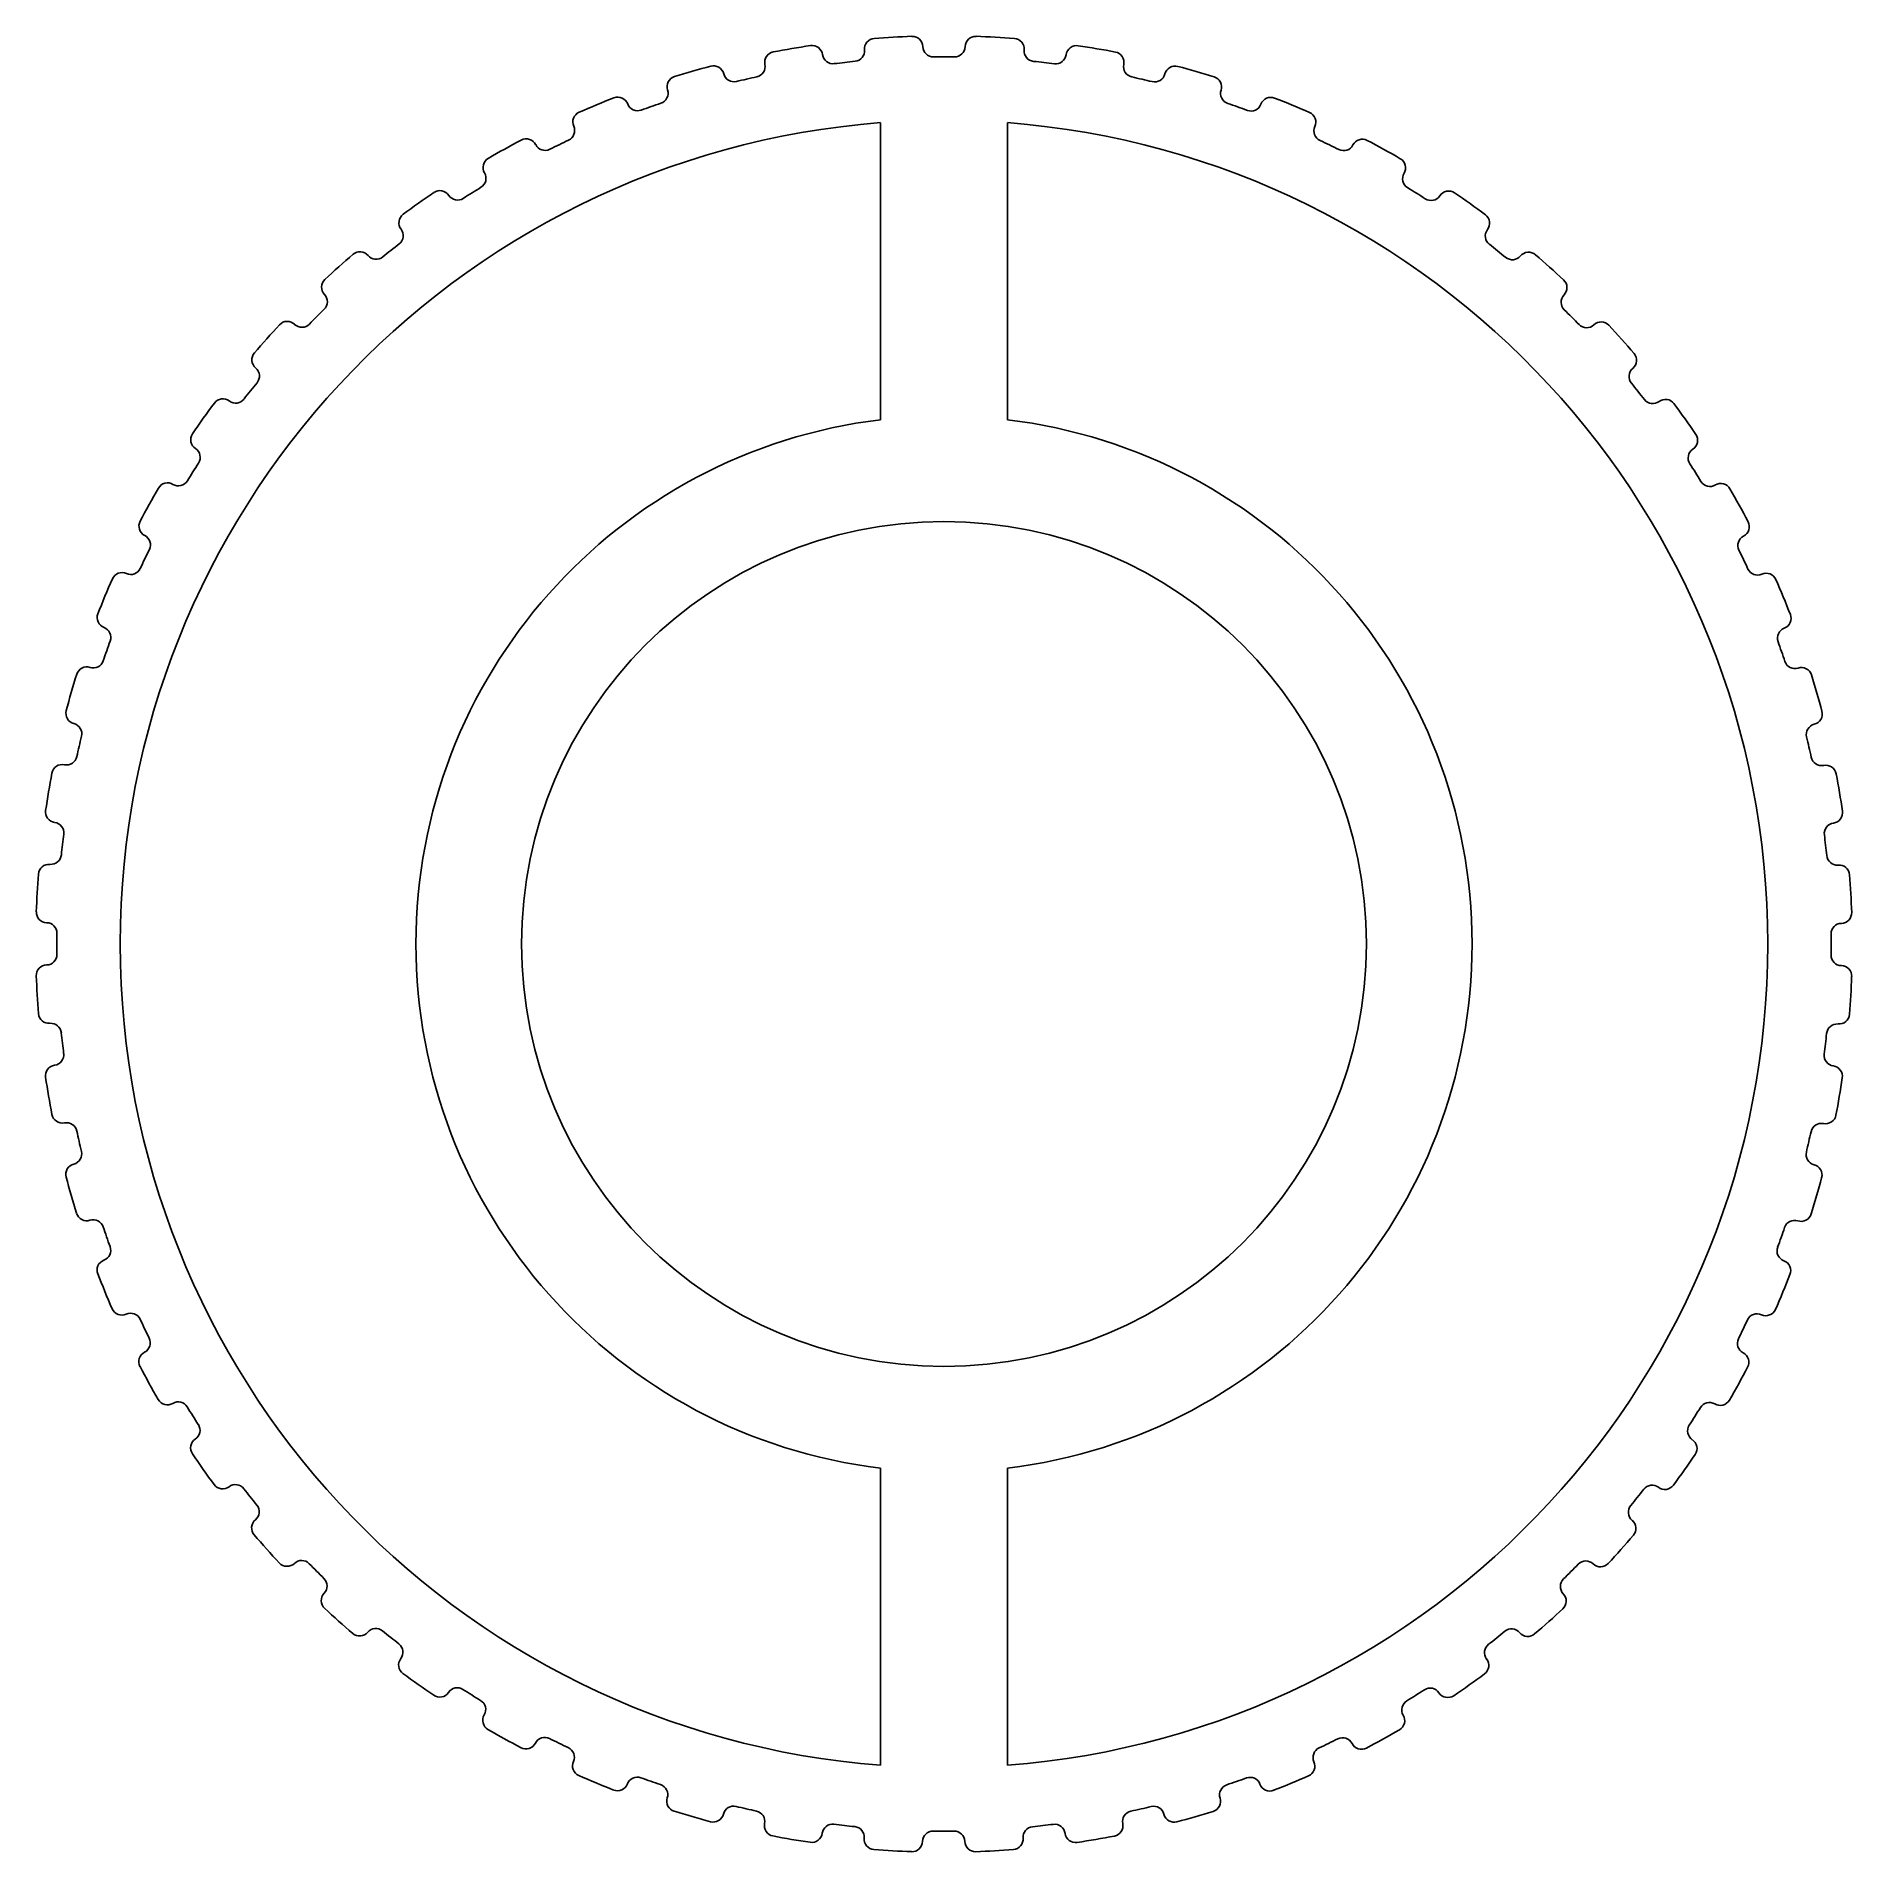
# Model space of a CAD drawing. Extents: x 2.1 to 45.1, y 1.5 to 44.5.
import ezdxf

# ---------------------------------------------------------------- set-up
doc = ezdxf.new("R2010")
doc.units = 0
doc.layers.get('0').update_dxf_attribs({"linetype": 'CONTINUOUS'})

msp = doc.modelspace()

# ---------------------------------------------------------------- linework, layer by layer
for p, q in [((22.081, 42.463), (22.081, 35.43)), ((25.081, 35.43), (25.081, 42.463)), ((22.081, 10.611), (22.081, 3.579)), ((25.081, 3.579), (25.081, 10.611))]:
    msp.add_line(p, q)
msp.add_circle((23.581, 23.021), 10)
for centre, radius, start, end in [((23.581, 23.021), 21.5, 98.45, 100.8333), ((20.459, 44.04), 0.25, 7.776, 98.45), ((21.949, 44.208), 0.25, 94.4055, 185.0796), ((23.581, 23.021), 21.5, 92.0223, 94.4055), ((22.831, 44.257), 0.25, 1.3482, 92.0223), ((23.331, 44.269), 0.25, 181.3482, 270.6741), ((23.831, 44.269), 0.25, 269.3259, 358.6518), ((24.331, 44.257), 0.25, 87.9777, 178.6518), ((23.581, 23.021), 21.5, 85.5505, 87.9777), ((25.23, 44.207), 0.25, 354.8765, 85.5505), ((26.72, 44.038), 0.25, 81.506, 172.1801), ((23.581, 23.021), 21.5, 79.1227, 81.506), ((19.097, 43.792), 0.25, 282.1815, 11.5074), ((19.587, 43.892), 0.25, 100.8333, 191.5074), ((20.954, 44.108), 0.25, 187.776, 277.1019), ((23.581, 23.021), 21, 95.7537, 97.1019), ((21.451, 44.164), 0.25, 275.7537, 5.0796), ((23.581, 23.021), 21, 89.3259, 90.6741), ((25.728, 44.162), 0.25, 174.8765, 264.2024), ((23.581, 23.021), 21, 82.8542, 84.2024), ((26.225, 44.106), 0.25, 262.8542, 352.1801), ((27.591, 43.889), 0.25, 348.4487, 79.1227), ((28.081, 43.789), 0.25, 168.4487, 257.7746), ((17.276, 43.314), 0.25, 107.2611, 197.9352), ((23.581, 23.021), 21.5, 104.8778, 107.2611), ((18.125, 43.558), 0.25, 14.2037, 104.8778), ((18.61, 43.681), 0.25, 194.2037, 283.5297), ((23.581, 23.021), 21, 102.1815, 103.5297), ((23.581, 23.021), 21, 76.4264, 77.7746), ((28.568, 43.677), 0.25, 256.4264, 345.7523), ((29.053, 43.554), 0.25, 75.0782, 165.7523), ((23.581, 23.021), 21.5, 72.695, 75.0782), ((29.902, 43.309), 0.25, 342.0209, 72.695), ((23.581, 23.021), 21.5, 111.3056, 113.6889), ((15.86, 42.818), 0.25, 20.6315, 111.3056), ((16.8, 43.16), 0.25, 288.6093, 17.9352), ((30.378, 43.155), 0.25, 162.0209, 251.3468), ((31.317, 42.812), 0.25, 68.6505, 159.3245), ((23.581, 23.021), 21.5, 66.2672, 68.6505), ((15.044, 42.48), 0.25, 113.6889, 204.363), ((16.328, 42.995), 0.25, 200.6315, 289.9574), ((23.581, 23.021), 21, 108.6093, 109.9574), ((23.581, 23.021), 21, 69.9986, 71.3468), ((30.85, 42.989), 0.25, 249.9986, 339.3245), ((32.134, 42.474), 0.25, 335.5931, 66.2672), ((23.581, 23.021), 19.5, 94.4117, 265.5883), ((14.588, 42.274), 0.25, 295.0371, 24.363), ((23.581, 23.021), 19.5, 274.4117, 85.5883), ((32.589, 42.267), 0.25, 155.5931, 244.919), ((23.581, 23.021), 21.5, 117.7334, 120.1167), ((13.692, 41.83), 0.25, 27.0593, 117.7334), ((14.138, 42.057), 0.25, 207.0593, 296.3852), ((23.581, 23.021), 21, 115.0371, 116.3852), ((23.581, 23.021), 21, 63.5708, 64.919), ((33.039, 42.05), 0.25, 243.5708, 332.8968), ((33.484, 41.822), 0.25, 62.2227, 152.8968), ((23.581, 23.021), 21.5, 59.8394, 62.2227), ((12.489, 41.146), 0.25, 301.4649, 30.7908), ((12.919, 41.402), 0.25, 120.1167, 210.7908), ((34.258, 41.394), 0.25, 329.1653, 59.8394), ((34.687, 41.138), 0.25, 149.1653, 238.4912), ((11.649, 40.604), 0.25, 33.4871, 124.1612), ((23.581, 23.021), 21, 121.4649, 122.813), ((23.581, 23.021), 21, 57.1431, 58.4912), ((35.527, 40.595), 0.25, 55.7949, 146.469), ((23.581, 23.021), 21.5, 124.1612, 126.5445), ((12.066, 40.88), 0.25, 213.4871, 302.813), ((35.11, 40.871), 0.25, 237.1431, 326.469), ((23.581, 23.021), 21.5, 53.4116, 55.7949), ((10.928, 40.093), 0.25, 126.5445, 217.2186), ((36.248, 40.083), 0.25, 322.7375, 53.4116), ((23.581, 23.021), 21, 127.8926, 129.2408), ((10.53, 39.79), 0.25, 307.8926, 37.2186), ((36.645, 39.78), 0.25, 142.7375, 232.0634), ((23.581, 23.021), 21, 50.7153, 52.0634), ((23.581, 23.021), 21.5, 130.589, 132.9723), ((9.755, 39.158), 0.25, 39.9149, 130.589), ((10.139, 39.479), 0.25, 219.9149, 309.2408), ((37.036, 39.468), 0.25, 230.7153, 320.0412), ((37.419, 39.147), 0.25, 49.3671, 140.0412), ((23.581, 23.021), 21.5, 46.9838, 49.3671), ((9.096, 38.569), 0.25, 132.9723, 223.6463), ((38.078, 38.558), 0.25, 316.3097, 46.9838), ((8.734, 38.224), 0.25, 314.3204, 43.6463), ((38.44, 38.213), 0.25, 136.3097, 225.6356), ((23.581, 23.021), 21, 134.3204, 135.6686), ((23.581, 23.021), 21, 44.2875, 45.6356), ((23.581, 23.021), 21.5, 137.0168, 139.4), ((8.036, 37.509), 0.25, 46.3427, 137.0168), ((8.381, 37.87), 0.25, 226.3427, 315.6686), ((38.793, 37.859), 0.25, 224.2875, 313.6134), ((39.138, 37.497), 0.25, 42.9393, 133.6134), ((23.581, 23.021), 21.5, 40.556, 42.9393), ((7.447, 36.85), 0.25, 139.4, 230.0741), ((39.726, 36.837), 0.25, 309.8819, 40.556), ((7.126, 36.466), 0.25, 320.7482, 50.0741), ((40.047, 36.454), 0.25, 129.8819, 219.2079), ((23.581, 23.021), 21, 140.7482, 142.0964), ((23.581, 23.021), 21, 37.8597, 39.2079), ((23.581, 23.021), 21.5, 143.4445, 145.8278), ((6.511, 35.677), 0.25, 52.7705, 143.4445), ((6.814, 36.075), 0.25, 232.7705, 322.0964), ((40.358, 36.062), 0.25, 217.8597, 307.1856), ((40.661, 35.664), 0.25, 36.5115, 127.1856), ((23.581, 23.021), 21.5, 34.1282, 36.5115), ((23.581, 23.021), 12.5, 96.8921, 263.1079), ((23.581, 23.021), 12.5, 276.8921, 83.1079), ((6, 34.956), 0.25, 145.8278, 236.5019), ((41.172, 34.943), 0.25, 303.4542, 34.1282), ((23.581, 23.021), 21, 147.176, 148.5242), ((5.724, 34.54), 0.25, 327.176, 56.5019), ((41.447, 34.526), 0.25, 123.4542, 212.7801), ((23.581, 23.021), 21, 31.4319, 32.7801), ((5.458, 34.116), 0.25, 239.1982, 328.5242), ((41.713, 34.102), 0.25, 211.4319, 300.7578), ((23.581, 23.021), 21.5, 149.8723, 152.2556), ((5.202, 33.687), 0.25, 59.1982, 149.8723), ((41.969, 33.673), 0.25, 30.0837, 120.7578), ((23.581, 23.021), 21.5, 27.7005, 30.0837), ((4.774, 32.913), 0.25, 152.2556, 242.9297), ((4.547, 32.468), 0.25, 333.6038, 62.9297), ((42.623, 32.453), 0.25, 117.0264, 206.3523), ((42.396, 32.899), 0.25, 297.0264, 27.7005), ((23.581, 23.021), 21, 153.6038, 154.952), ((23.581, 23.021), 21, 25.0041, 26.3523), ((4.123, 31.562), 0.25, 65.626, 156.3001), ((4.33, 32.018), 0.25, 245.626, 334.952), ((42.84, 32.003), 0.25, 205.0041, 294.33), ((23.581, 23.021), 21.5, 156.3001, 158.6834), ((43.046, 31.547), 0.25, 23.656, 114.33), ((23.581, 23.021), 21.5, 21.2727, 23.656), ((3.785, 30.746), 0.25, 158.6834, 249.3575), ((43.383, 30.73), 0.25, 290.5986, 21.2727), ((23.581, 23.021), 21, 160.0316, 161.3797), ((3.609, 30.278), 0.25, 340.0316, 69.3575), ((43.559, 30.262), 0.25, 110.5986, 199.9245), ((23.581, 23.021), 21, 18.5763, 19.9245), ((3.443, 29.806), 0.25, 252.0538, 341.3797), ((43.724, 29.79), 0.25, 198.5763, 287.9022), ((23.581, 23.021), 21.5, 162.7279, 165.1112), ((3.289, 29.33), 0.25, 72.0538, 162.7279), ((43.878, 29.315), 0.25, 17.2282, 107.9022), ((23.581, 23.021), 21.5, 14.8449, 17.2282), ((3.045, 28.481), 0.25, 165.1112, 255.7853), ((44.122, 28.465), 0.25, 284.1708, 14.8449), ((2.922, 27.996), 0.25, 346.4594, 75.7853), ((23.581, 23.021), 21, 166.4594, 167.8075), ((44.244, 27.98), 0.25, 104.1708, 193.4967), ((23.581, 23.021), 21, 12.1485, 13.4967), ((2.711, 27.019), 0.25, 78.4816, 169.1557), ((2.811, 27.509), 0.25, 258.4816, 347.8075), ((44.355, 27.493), 0.25, 192.1485, 281.4745), ((44.455, 27.003), 0.25, 10.8004, 101.4745), ((23.581, 23.021), 21.5, 169.1557, 171.539), ((23.581, 23.021), 21.5, 8.4171, 10.8004), ((2.562, 26.147), 0.25, 171.539, 262.2131), ((2.495, 25.652), 0.25, 352.8871, 82.2131), ((44.67, 25.636), 0.25, 97.743, 187.0689), ((44.602, 26.131), 0.25, 277.743, 8.4171), ((23.581, 23.021), 21, 172.8871, 174.2353), ((23.581, 23.021), 21, 5.7208, 7.0689), ((2.439, 25.155), 0.25, 264.9094, 354.2353), ((44.725, 25.139), 0.25, 185.7208, 275.0467), ((23.581, 23.021), 21.5, 175.5835, 177.9668), ((2.394, 24.657), 0.25, 84.9094, 175.5835), ((44.769, 24.641), 0.25, 4.3726, 95.0467), ((23.581, 23.021), 21.5, 1.9893, 4.3726), ((2.345, 23.775), 0.25, 177.9668, 268.6409), ((44.818, 23.758), 0.25, 271.3152, 1.9893), ((2.333, 23.275), 0.25, 359.3149, 88.6409), ((23.581, 23.021), 21, 179.3149, 180.6631), ((44.83, 23.259), 0.25, 91.3152, 180.6411), ((23.581, 23.021), 21, 359.293, 0.6411), ((2.333, 22.775), 0.25, 271.3372, 0.6631), ((2.344, 22.275), 0.25, 91.3372, 182.0113), ((44.83, 22.759), 0.25, 179.293, 268.6189), ((44.818, 22.259), 0.25, 357.9448, 88.6189), ((23.581, 23.021), 21.5, 182.0113, 184.3946), ((23.581, 23.021), 21.5, 355.5615, 357.9448), ((2.394, 21.392), 0.25, 184.3946, 275.0686), ((2.438, 20.894), 0.25, 5.7427, 95.0686), ((44.723, 20.878), 0.25, 84.8874, 174.2133), ((44.767, 21.376), 0.25, 264.8874, 355.5615), ((23.581, 23.021), 21, 185.7427, 187.0909), ((23.581, 23.021), 21, 352.8652, 354.2133), ((2.494, 20.398), 0.25, 277.765, 7.0909), ((44.667, 20.381), 0.25, 172.8652, 262.1911), ((2.561, 19.902), 0.25, 97.765, 188.4391), ((23.581, 23.021), 21.5, 188.4391, 190.8223), ((44.599, 19.886), 0.25, 351.517, 82.1911), ((23.581, 23.021), 21.5, 349.1337, 351.517), ((2.709, 19.031), 0.25, 190.8223, 281.4964), ((44.45, 19.015), 0.25, 258.4596, 349.1337), ((2.809, 18.541), 0.25, 12.1705, 101.4964), ((23.581, 23.021), 21, 192.1705, 193.5187), ((23.581, 23.021), 21, 346.4374, 347.7856), ((44.35, 18.525), 0.25, 78.4596, 167.7856), ((2.92, 18.053), 0.25, 284.1928, 13.5187), ((44.239, 18.037), 0.25, 166.4374, 255.7633), ((3.043, 17.569), 0.25, 104.1928, 194.8668), ((44.116, 17.553), 0.25, 345.0892, 75.7633), ((23.581, 23.021), 21.5, 194.8668, 197.2501), ((23.581, 23.021), 21.5, 342.7059, 345.0892), ((3.287, 16.719), 0.25, 197.2501, 287.9242), ((3.441, 16.243), 0.25, 18.5983, 107.9242), ((43.716, 16.228), 0.25, 72.0319, 161.3578), ((43.871, 16.704), 0.25, 252.0319, 342.7059), ((23.581, 23.021), 21, 198.5983, 199.9465), ((23.581, 23.021), 21, 340.0096, 341.3578), ((3.782, 15.303), 0.25, 110.6205, 201.2946), ((3.606, 15.771), 0.25, 290.6205, 19.9465), ((43.551, 15.756), 0.25, 160.0096, 249.3355), ((43.374, 15.288), 0.25, 338.6614, 69.3355), ((23.581, 23.021), 21.5, 201.2946, 203.6779), ((23.581, 23.021), 21.5, 336.2782, 338.6614), ((4.12, 14.487), 0.25, 203.6779, 294.352), ((4.326, 14.031), 0.25, 25.0261, 114.352), ((42.829, 14.017), 0.25, 65.6041, 154.93), ((43.036, 14.472), 0.25, 245.6041, 336.2782), ((23.581, 23.021), 21, 205.0261, 206.3742), ((23.581, 23.021), 21, 333.5818, 334.93), ((4.77, 13.135), 0.25, 117.0483, 207.7224), ((4.543, 13.581), 0.25, 297.0483, 26.3742), ((42.612, 13.566), 0.25, 153.5818, 242.9077), ((42.384, 13.121), 0.25, 332.2337, 62.9077), ((23.581, 23.021), 21.5, 207.7224, 210.1057), ((23.581, 23.021), 21.5, 329.8504, 332.2337), ((5.198, 12.362), 0.25, 210.1057, 300.7798), ((5.454, 11.932), 0.25, 31.4539, 120.7798), ((23.581, 23.021), 21, 211.4539, 212.802), ((23.581, 23.021), 21, 327.154, 328.5022), ((41.7, 11.918), 0.25, 59.1763, 148.5022), ((41.956, 12.348), 0.25, 239.1763, 329.8504), ((5.72, 11.509), 0.25, 303.4761, 32.802), ((41.434, 11.495), 0.25, 147.154, 236.48), ((5.995, 11.092), 0.25, 123.4761, 214.1502), ((41.158, 11.078), 0.25, 325.8059, 56.48), ((23.581, 23.021), 21.5, 214.1502, 216.5335), ((23.581, 23.021), 21.5, 323.4226, 325.8059), ((6.507, 10.371), 0.25, 216.5335, 307.2076), ((6.809, 9.973), 0.25, 37.8817, 127.2076), ((23.581, 23.021), 21, 217.8817, 219.2298), ((23.581, 23.021), 21, 320.7262, 322.0744), ((40.343, 9.96), 0.25, 52.7485, 142.0744), ((40.646, 10.358), 0.25, 232.7485, 323.4226), ((7.121, 9.582), 0.25, 309.9039, 39.2298), ((40.031, 9.569), 0.25, 140.7262, 230.0522), ((7.441, 9.198), 0.25, 129.9039, 220.578), ((23.581, 23.021), 21.5, 220.578, 222.9613), ((39.71, 9.186), 0.25, 319.3781, 50.0522), ((23.581, 23.021), 21.5, 316.9948, 319.3781), ((8.03, 8.539), 0.25, 222.9613, 313.6354), ((8.375, 8.177), 0.25, 44.3094, 133.6354), ((23.581, 23.021), 21, 224.3094, 225.6576), ((23.581, 23.021), 21, 314.2985, 315.6466), ((38.776, 8.165), 0.25, 46.3207, 135.6466), ((39.121, 8.527), 0.25, 226.3207, 316.9948), ((8.729, 7.823), 0.25, 316.3317, 45.6576), ((38.422, 7.812), 0.25, 134.2985, 223.6244), ((9.09, 7.478), 0.25, 136.3317, 227.0058), ((38.06, 7.467), 0.25, 312.9503, 43.6244), ((23.581, 23.021), 21.5, 227.0058, 229.3891), ((23.581, 23.021), 21.5, 310.567, 312.9503), ((9.749, 6.889), 0.25, 229.3891, 320.0631), ((10.133, 6.568), 0.25, 50.7372, 140.0631), ((23.581, 23.021), 21, 230.7372, 232.0854), ((10.523, 6.256), 0.25, 322.7595, 52.0854), ((23.581, 23.021), 21, 307.8707, 309.2188), ((37.017, 6.558), 0.25, 39.8929, 129.2188), ((37.401, 6.878), 0.25, 219.8929, 310.567), ((10.921, 5.953), 0.25, 142.7595, 233.4336), ((36.626, 6.246), 0.25, 127.8707, 217.1966), ((36.228, 5.944), 0.25, 306.5225, 37.1966), ((23.581, 23.021), 21.5, 233.4336, 235.8169), ((23.581, 23.021), 21.5, 304.1392, 306.5225), ((11.642, 5.442), 0.25, 235.8169, 326.4909), ((12.059, 5.166), 0.25, 57.165, 146.4909), ((23.581, 23.021), 21, 237.165, 238.5132), ((23.581, 23.021), 21, 301.4429, 302.7911), ((35.09, 5.157), 0.25, 33.4651, 122.7911), ((35.507, 5.433), 0.25, 213.4651, 304.1392), ((12.482, 4.9), 0.25, 329.1873, 58.5132), ((12.912, 4.643), 0.25, 149.1873, 239.8614), ((34.237, 4.635), 0.25, 300.0947, 30.7688), ((34.666, 4.891), 0.25, 121.4429, 210.7688), ((23.581, 23.021), 21.5, 239.8614, 242.2446), ((23.581, 23.021), 21.5, 297.7114, 300.0947), ((13.685, 4.216), 0.25, 242.2446, 332.9187), ((14.13, 3.988), 0.25, 63.5928, 152.9187), ((23.581, 23.021), 21, 243.5928, 244.941), ((14.581, 3.771), 0.25, 335.6151, 64.941), ((32.567, 3.764), 0.25, 115.0151, 204.341), ((23.581, 23.021), 21, 295.0151, 296.3633), ((33.017, 3.981), 0.25, 27.0374, 116.3633), ((33.463, 4.208), 0.25, 207.0374, 297.7114), ((15.036, 3.565), 0.25, 155.6151, 246.2891), ((32.111, 3.558), 0.25, 293.6669, 24.341), ((23.581, 23.021), 21.5, 246.2891, 248.6724), ((15.853, 3.226), 0.25, 248.6724, 339.3465), ((16.32, 3.05), 0.25, 70.0206, 159.3465), ((23.581, 23.021), 21, 250.0206, 251.3688), ((16.792, 2.884), 0.25, 342.0428, 71.3688), ((30.355, 2.879), 0.25, 108.5873, 197.9132), ((23.581, 23.021), 21, 288.5873, 289.9355), ((30.827, 3.044), 0.25, 20.6096, 109.9355), ((31.295, 3.22), 0.25, 200.6096, 291.2836), ((23.581, 23.021), 21.5, 291.2836, 293.6669), ((17.268, 2.73), 0.25, 162.0428, 252.7169), ((18.602, 2.362), 0.25, 76.4484, 165.7743), ((23.581, 23.021), 21, 256.4484, 257.7965), ((23.581, 23.021), 21, 282.1595, 283.5077), ((28.545, 2.359), 0.25, 14.1818, 103.5077), ((29.879, 2.725), 0.25, 287.2391, 17.9132), ((23.581, 23.021), 21.5, 252.7169, 255.1002), ((18.117, 2.485), 0.25, 255.1002, 345.7743), ((19.089, 2.251), 0.25, 348.4706, 77.7965), ((19.579, 2.151), 0.25, 168.4706, 259.1447), ((20.946, 1.935), 0.25, 82.8762, 172.2021), ((23.581, 23.021), 21, 262.8762, 264.2243), ((23.581, 23.021), 21, 275.7317, 277.0799), ((26.2, 1.933), 0.25, 7.754, 97.0799), ((27.567, 2.148), 0.25, 280.8114, 11.4854), ((28.057, 2.247), 0.25, 102.1595, 191.4854), ((29.029, 2.481), 0.25, 194.1818, 284.8559), ((23.581, 23.021), 21.5, 284.8559, 287.2391), ((23.581, 23.021), 21.5, 259.1447, 261.528), ((20.451, 2.003), 0.25, 261.528, 352.2021), ((21.443, 1.879), 0.25, 354.8984, 84.2243), ((21.941, 1.834), 0.25, 174.8984, 265.5725), ((22.823, 1.784), 0.25, 267.9558, 358.6299), ((23.323, 1.772), 0.25, 89.304, 178.6299), ((23.581, 23.021), 21, 269.304, 270.6521), ((23.823, 1.772), 0.25, 1.3262, 90.6521), ((24.323, 1.784), 0.25, 181.3262, 272.0003), ((25.205, 1.833), 0.25, 274.3836, 5.0577), ((25.703, 1.877), 0.25, 95.7317, 185.0577), ((26.696, 2), 0.25, 187.754, 278.4281), ((23.581, 23.021), 21.5, 278.4281, 280.8114), ((23.581, 23.021), 21.5, 265.5725, 267.9558), ((23.581, 23.021), 21.5, 272.0003, 274.3836)]:
    msp.add_arc(centre, radius, start, end)

doc.saveas('drawing.dxf')
